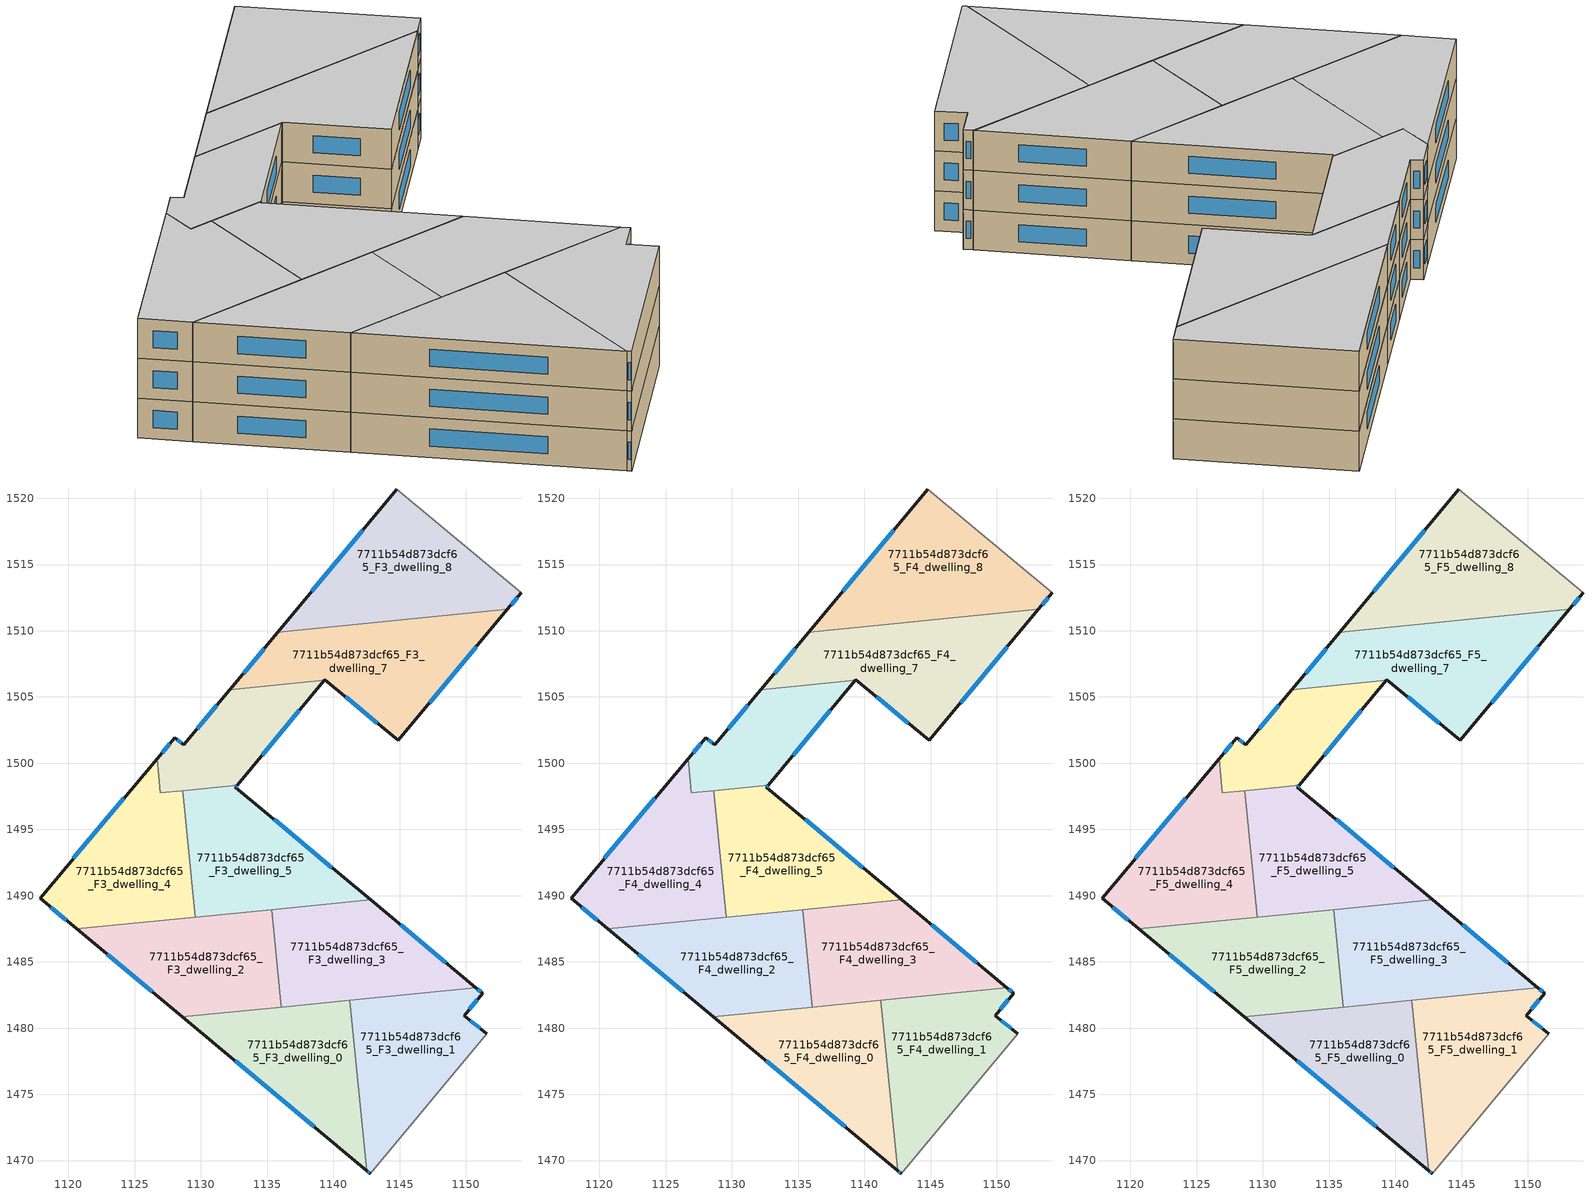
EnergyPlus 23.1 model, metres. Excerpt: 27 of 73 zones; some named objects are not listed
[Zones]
7711b54d873dcf65_F3_dwelling_0
 floor to 7711b54d873dcf65_F2_dwelling_0 (EU_floor_Construction): 1141.26,1482.11 1142.54,1469.23 1128.6,1480.85 z9
 wall outside (EU_wall_Construction): 1128.6,1480.85 1142.54,1469.23 z9:12
 wall to 7711b54d873dcf65_F3_dwelling_1 (EU_wall_Construction): 1142.54,1469.23 1141.26,1482.11 z9:12
 wall to 7711b54d873dcf65_F3_dwelling_2 (EU_wall_Construction): 1136.07,1481.59 1128.6,1480.85 z9:12
 wall to 7711b54d873dcf65_F3_dwelling_3 (EU_wall_Construction): 1141.26,1482.11 1136.07,1481.59 z9:12
 window (EU_Window_Construction): 1132.58,1477.53 1138.56,1472.55 z9.86:11.14
7711b54d873dcf65_F3_dwelling_1
 floor to 7711b54d873dcf65_F2_dwelling_1 (EU_floor_Construction): 1151.28,1482.63 1149.87,1480.95 1151.57,1479.59 1142.8,1469.02 1142.54,1469.23 1141.26,1482.11 1150.77,1483.06 z9
 wall outside (EU_wall_Construction): 1151.57,1479.59 1149.87,1480.95 1151.28,1482.63 1150.77,1483.06 / 1142.54,1469.23 1142.8,1469.02 z9:12
 wall adiabatic (EU_wall_Construction): 1142.8,1469.02 1151.57,1479.59 z9:12
 wall to 7711b54d873dcf65_F3_dwelling_3 (EU_wall_Construction): 1150.77,1483.06 1141.26,1482.11 z9:12
 window (EU_Window_Construction): 1150.27,1481.43 1150.88,1482.15 / 1151.08,1479.98 1150.35,1480.56 / 1142.61,1469.17 1142.73,1469.08 / 1151.14,1482.75 1150.92,1482.94 z9.86:11.14
7711b54d873dcf65_F3_dwelling_2
 floor to 7711b54d873dcf65_F2_dwelling_2 (EU_floor_Construction): 1135.34,1488.95 1136.07,1481.59 1128.6,1480.85 1120.64,1487.48 z9
 wall outside (EU_wall_Construction): 1120.64,1487.48 1128.6,1480.85 z9:12
 wall to 7711b54d873dcf65_F3_dwelling_3 (EU_wall_Construction): 1136.07,1481.59 1135.34,1488.95 z9:12
 wall to 7711b54d873dcf65_F3_dwelling_4 (EU_wall_Construction): 1129.59,1488.37 1120.64,1487.48 z9:12
 wall to 7711b54d873dcf65_F3_dwelling_5 (EU_wall_Construction): 1135.34,1488.95 1129.59,1488.37 z9:12
 window (EU_Window_Construction): 1122.92,1485.59 1126.33,1482.75 z9.86:11.14
7711b54d873dcf65_F3_dwelling_3
 floor to 7711b54d873dcf65_F2_dwelling_3 (EU_floor_Construction): 1150.77,1483.06 1136.07,1481.59 1135.34,1488.95 1142.81,1489.69 z9
 wall outside (EU_wall_Construction): 1150.77,1483.06 1142.81,1489.69 z9:12
 wall to 7711b54d873dcf65_F3_dwelling_5 (EU_wall_Construction): 1142.81,1489.69 1135.34,1488.95 z9:12
 window (EU_Window_Construction): 1148.5,1484.95 1145.08,1487.8 z9.86:11.14
7711b54d873dcf65_F3_dwelling_4
 floor to 7711b54d873dcf65_F2_dwelling_4 (EU_floor_Construction): 1128.64,1497.94 1129.59,1488.37 1120.64,1487.48 1117.86,1489.8 1126.7,1500.35 1126.95,1497.77 z9
 wall outside (EU_wall_Construction): 1126.7,1500.35 1117.86,1489.8 1120.64,1487.48 z9:12
 wall to 7711b54d873dcf65_F3_dwelling_6 (EU_wall_Construction): 1128.64,1497.94 1126.95,1497.77 1126.7,1500.35 z9:12
 wall to 7711b54d873dcf65_F3_dwelling_5 (EU_wall_Construction): 1129.59,1488.37 1128.64,1497.94 z9:12
 window (EU_Window_Construction): 1118.65,1489.14 1119.85,1488.15 / 1124.17,1497.34 1120.38,1492.82 z9.86:11.14
7711b54d873dcf65_F3_dwelling_5
 floor to 7711b54d873dcf65_F2_dwelling_5 (EU_floor_Construction): 1142.81,1489.69 1129.59,1488.37 1128.64,1497.94 1132.75,1498.35 1132.61,1498.19 z9
 wall outside (EU_wall_Construction): 1142.81,1489.69 1132.61,1498.19 1132.75,1498.35 z9:12
 wall to 7711b54d873dcf65_F3_dwelling_6 (EU_wall_Construction): 1132.75,1498.35 1128.64,1497.94 z9:12
 window (EU_Window_Construction): 1139.9,1492.12 1135.53,1495.76 / 1132.65,1498.23 1132.71,1498.3 z9.86:11.14
7711b54d873dcf65_F3_dwelling_6
 floor to 7711b54d873dcf65_F2_dwelling_6 (EU_floor_Construction): 1139.33,1506.25 1132.75,1498.35 1126.95,1497.78 1126.7,1500.35 1128.02,1501.93 1128.73,1501.4 1132.18,1505.54 z9
 wall outside (EU_wall_Construction): 1132.18,1505.54 1128.73,1501.4 1128.02,1501.93 1126.7,1500.35 / 1132.75,1498.35 1139.33,1506.25 z9:12
 wall to 7711b54d873dcf65_F3_dwelling_7 (EU_wall_Construction): 1139.33,1506.25 1132.18,1505.54 z9:12
 window (EU_Window_Construction): 1127.64,1501.48 1127.07,1500.8 / 1128.52,1501.55 1128.22,1501.78 / 1131.2,1504.36 1129.72,1502.58 / 1134.63,1500.61 1137.45,1504 z9.86:11.14
7711b54d873dcf65_F3_dwelling_7
 floor to 7711b54d873dcf65_F2_dwelling_7 (EU_floor_Construction): 1153.15,1511.63 1144.92,1501.72 1139.37,1506.31 1139.33,1506.25 1132.18,1505.54 1135.82,1509.9 z9
 wall outside (EU_wall_Construction): 1139.33,1506.25 1139.37,1506.31 1144.92,1501.72 1153.15,1511.63 / 1135.82,1509.9 1132.18,1505.54 z9:12
 wall to 7711b54d873dcf65_F3_dwelling_8 (EU_wall_Construction): 1153.15,1511.63 1135.82,1509.9 z9:12
 window (EU_Window_Construction): 1147.27,1504.55 1150.8,1508.8 / 1140.96,1505 1143.34,1503.03 / 1134.78,1508.65 1133.22,1506.79 z9.86:11.14
7711b54d873dcf65_F3_dwelling_8
 floor to 7711b54d873dcf65_F2_dwelling_8 (EU_floor_Construction): 1154.17,1512.86 1153.15,1511.63 1135.82,1509.9 1144.8,1520.67 z9
 wall outside (EU_wall_Construction): 1153.15,1511.63 1154.17,1512.86 / 1144.8,1520.67 1135.82,1509.9 z9:12
 wall adiabatic (EU_wall_Construction): 1154.17,1512.86 1144.8,1520.67 z9:12
 window (EU_Window_Construction): 1153.44,1511.98 1153.88,1512.51 / 1142.23,1517.59 1138.38,1512.98 z9.86:11.14
7711b54d873dcf65_F4_dwelling_0
 floor to 7711b54d873dcf65_F3_dwelling_0 (EU_floor_Construction): 1141.26,1482.11 1142.54,1469.23 1128.6,1480.85 z12
 wall outside (EU_wall_Construction): 1128.6,1480.85 1142.54,1469.23 z12:15
 wall to 7711b54d873dcf65_F4_dwelling_1 (EU_wall_Construction): 1142.54,1469.23 1141.26,1482.11 z12:15
 wall to 7711b54d873dcf65_F4_dwelling_2 (EU_wall_Construction): 1136.07,1481.59 1128.6,1480.85 z12:15
 wall to 7711b54d873dcf65_F4_dwelling_3 (EU_wall_Construction): 1141.26,1482.11 1136.07,1481.59 z12:15
 window (EU_Window_Construction): 1132.58,1477.53 1138.56,1472.55 z12.86:14.14
7711b54d873dcf65_F4_dwelling_1
 floor to 7711b54d873dcf65_F3_dwelling_1 (EU_floor_Construction): 1151.28,1482.63 1149.87,1480.95 1151.57,1479.59 1142.8,1469.02 1142.54,1469.23 1141.26,1482.11 1150.77,1483.06 z12
 wall outside (EU_wall_Construction): 1151.57,1479.59 1149.87,1480.95 1151.28,1482.63 1150.77,1483.06 / 1142.54,1469.23 1142.8,1469.02 z12:15
 wall adiabatic (EU_wall_Construction): 1142.8,1469.02 1151.57,1479.59 z12:15
 wall to 7711b54d873dcf65_F4_dwelling_3 (EU_wall_Construction): 1150.77,1483.06 1141.26,1482.11 z12:15
 window (EU_Window_Construction): 1150.27,1481.43 1150.88,1482.15 / 1151.08,1479.98 1150.35,1480.56 / 1142.61,1469.17 1142.73,1469.08 / 1151.14,1482.75 1150.92,1482.94 z12.86:14.14
7711b54d873dcf65_F4_dwelling_2
 floor to 7711b54d873dcf65_F3_dwelling_2 (EU_floor_Construction): 1135.34,1488.95 1136.07,1481.59 1128.6,1480.85 1120.64,1487.48 z12
 wall outside (EU_wall_Construction): 1120.64,1487.48 1128.6,1480.85 z12:15
 wall to 7711b54d873dcf65_F4_dwelling_3 (EU_wall_Construction): 1136.07,1481.59 1135.34,1488.95 z12:15
 wall to 7711b54d873dcf65_F4_dwelling_4 (EU_wall_Construction): 1129.59,1488.37 1120.64,1487.48 z12:15
 wall to 7711b54d873dcf65_F4_dwelling_5 (EU_wall_Construction): 1135.34,1488.95 1129.59,1488.37 z12:15
 window (EU_Window_Construction): 1122.92,1485.59 1126.33,1482.75 z12.86:14.14
7711b54d873dcf65_F4_dwelling_3
 floor to 7711b54d873dcf65_F3_dwelling_3 (EU_floor_Construction): 1150.77,1483.06 1136.07,1481.59 1135.34,1488.95 1142.81,1489.69 z12
 wall outside (EU_wall_Construction): 1150.77,1483.06 1142.81,1489.69 z12:15
 wall to 7711b54d873dcf65_F4_dwelling_5 (EU_wall_Construction): 1142.81,1489.69 1135.34,1488.95 z12:15
 window (EU_Window_Construction): 1148.5,1484.95 1145.08,1487.8 z12.86:14.14
7711b54d873dcf65_F4_dwelling_4
 floor to 7711b54d873dcf65_F3_dwelling_4 (EU_floor_Construction): 1128.64,1497.94 1129.59,1488.37 1120.64,1487.48 1117.86,1489.8 1126.7,1500.35 1126.95,1497.77 z12
 wall outside (EU_wall_Construction): 1126.7,1500.35 1117.86,1489.8 1120.64,1487.48 z12:15
 wall to 7711b54d873dcf65_F4_dwelling_6 (EU_wall_Construction): 1128.64,1497.94 1126.95,1497.77 1126.7,1500.35 z12:15
 wall to 7711b54d873dcf65_F4_dwelling_5 (EU_wall_Construction): 1129.59,1488.37 1128.64,1497.94 z12:15
 window (EU_Window_Construction): 1118.65,1489.14 1119.85,1488.15 / 1124.17,1497.34 1120.38,1492.82 z12.86:14.14
7711b54d873dcf65_F4_dwelling_5
 floor to 7711b54d873dcf65_F3_dwelling_5 (EU_floor_Construction): 1142.81,1489.69 1129.59,1488.37 1128.64,1497.94 1132.75,1498.35 1132.61,1498.19 z12
 wall outside (EU_wall_Construction): 1142.81,1489.69 1132.61,1498.19 1132.75,1498.35 z12:15
 wall to 7711b54d873dcf65_F4_dwelling_6 (EU_wall_Construction): 1132.75,1498.35 1128.64,1497.94 z12:15
 window (EU_Window_Construction): 1139.9,1492.12 1135.53,1495.76 / 1132.65,1498.23 1132.71,1498.3 z12.86:14.14
7711b54d873dcf65_F4_dwelling_6
 floor to 7711b54d873dcf65_F3_dwelling_6 (EU_floor_Construction): 1139.33,1506.25 1132.75,1498.35 1126.95,1497.78 1126.7,1500.35 1128.02,1501.93 1128.73,1501.4 1132.18,1505.54 z12
 wall outside (EU_wall_Construction): 1132.18,1505.54 1128.73,1501.4 1128.02,1501.93 1126.7,1500.35 / 1132.75,1498.35 1139.33,1506.25 z12:15
 wall to 7711b54d873dcf65_F4_dwelling_7 (EU_wall_Construction): 1139.33,1506.25 1132.18,1505.54 z12:15
 window (EU_Window_Construction): 1127.64,1501.48 1127.07,1500.8 / 1128.52,1501.55 1128.22,1501.78 / 1131.2,1504.36 1129.72,1502.58 / 1134.63,1500.61 1137.45,1504 z12.86:14.14
7711b54d873dcf65_F4_dwelling_7
 floor to 7711b54d873dcf65_F3_dwelling_7 (EU_floor_Construction): 1153.15,1511.63 1144.92,1501.72 1139.37,1506.31 1139.33,1506.25 1132.18,1505.54 1135.82,1509.9 z12
 wall outside (EU_wall_Construction): 1139.33,1506.25 1139.37,1506.31 1144.92,1501.72 1153.15,1511.63 / 1135.82,1509.9 1132.18,1505.54 z12:15
 wall to 7711b54d873dcf65_F4_dwelling_8 (EU_wall_Construction): 1153.15,1511.63 1135.82,1509.9 z12:15
 window (EU_Window_Construction): 1147.27,1504.55 1150.8,1508.8 / 1140.96,1505 1143.34,1503.03 / 1134.78,1508.65 1133.22,1506.79 z12.86:14.14
7711b54d873dcf65_F4_dwelling_8
 floor to 7711b54d873dcf65_F3_dwelling_8 (EU_floor_Construction): 1154.17,1512.86 1153.15,1511.63 1135.82,1509.9 1144.8,1520.67 z12
 wall outside (EU_wall_Construction): 1153.15,1511.63 1154.17,1512.86 / 1144.8,1520.67 1135.82,1509.9 z12:15
 wall adiabatic (EU_wall_Construction): 1154.17,1512.86 1144.8,1520.67 z12:15
 window (EU_Window_Construction): 1153.44,1511.98 1153.88,1512.51 / 1142.23,1517.59 1138.38,1512.98 z12.86:14.14
7711b54d873dcf65_F5_dwelling_0
 floor to 7711b54d873dcf65_F4_dwelling_0 (EU_floor_Construction): 1141.26,1482.11 1142.54,1469.23 1128.6,1480.85 z15
 wall outside (EU_wall_Construction): 1128.6,1480.85 1142.54,1469.23 z15:18
 wall to 7711b54d873dcf65_F5_dwelling_1 (EU_wall_Construction): 1142.54,1469.23 1141.26,1482.11 z15:18
 wall to 7711b54d873dcf65_F5_dwelling_2 (EU_wall_Construction): 1136.07,1481.59 1128.6,1480.85 z15:18
 wall to 7711b54d873dcf65_F5_dwelling_3 (EU_wall_Construction): 1141.26,1482.11 1136.07,1481.59 z15:18
 window (EU_Window_Construction): 1132.58,1477.53 1138.56,1472.55 z15.86:17.14
 ceiling to 7711b54d873dcf65_F6_dwelling_0 (EU_floor_Construction): 1142.54,1469.23 1141.26,1482.11 1128.6,1480.85 z18
7711b54d873dcf65_F5_dwelling_1
 floor to 7711b54d873dcf65_F4_dwelling_1 (EU_floor_Construction): 1151.28,1482.63 1149.87,1480.95 1151.57,1479.59 1142.8,1469.02 1142.54,1469.23 1141.26,1482.11 1150.77,1483.06 z15
 wall outside (EU_wall_Construction): 1151.57,1479.59 1149.87,1480.95 1151.28,1482.63 1150.77,1483.06 / 1142.54,1469.23 1142.8,1469.02 z15:18
 wall adiabatic (EU_wall_Construction): 1142.8,1469.02 1151.57,1479.59 z15:18
 wall to 7711b54d873dcf65_F5_dwelling_3 (EU_wall_Construction): 1150.77,1483.06 1141.26,1482.11 z15:18
 window (EU_Window_Construction): 1150.27,1481.43 1150.88,1482.15 / 1151.08,1479.98 1150.35,1480.56 / 1142.61,1469.17 1142.73,1469.08 / 1151.14,1482.75 1150.92,1482.94 z15.86:17.14
 ceiling to 7711b54d873dcf65_F6_dwelling_1 (EU_floor_Construction): 1142.8,1469.02 1151.57,1479.59 1149.87,1480.95 1151.28,1482.63 1150.77,1483.06 1141.26,1482.11 1142.54,1469.23 z18
7711b54d873dcf65_F5_dwelling_2
 floor to 7711b54d873dcf65_F4_dwelling_2 (EU_floor_Construction): 1135.34,1488.95 1136.07,1481.59 1128.6,1480.85 1120.64,1487.48 z15
 wall outside (EU_wall_Construction): 1120.64,1487.48 1128.6,1480.85 z15:18
 wall to 7711b54d873dcf65_F5_dwelling_3 (EU_wall_Construction): 1136.07,1481.59 1135.34,1488.95 z15:18
 wall to 7711b54d873dcf65_F5_dwelling_4 (EU_wall_Construction): 1129.59,1488.37 1120.64,1487.48 z15:18
 wall to 7711b54d873dcf65_F5_dwelling_5 (EU_wall_Construction): 1135.34,1488.95 1129.59,1488.37 z15:18
 window (EU_Window_Construction): 1122.92,1485.59 1126.33,1482.75 z15.86:17.14
 ceiling to 7711b54d873dcf65_F6_dwelling_2 (EU_floor_Construction): 1136.07,1481.59 1135.34,1488.95 1120.64,1487.48 1128.6,1480.85 z18
7711b54d873dcf65_F5_dwelling_3
 floor to 7711b54d873dcf65_F4_dwelling_3 (EU_floor_Construction): 1150.77,1483.06 1136.07,1481.59 1135.34,1488.95 1142.81,1489.69 z15
 wall outside (EU_wall_Construction): 1150.77,1483.06 1142.81,1489.69 z15:18
 wall to 7711b54d873dcf65_F5_dwelling_5 (EU_wall_Construction): 1142.81,1489.69 1135.34,1488.95 z15:18
 window (EU_Window_Construction): 1148.5,1484.95 1145.08,1487.8 z15.86:17.14
 ceiling to 7711b54d873dcf65_F6_dwelling_3 (EU_floor_Construction): 1150.77,1483.06 1142.81,1489.69 1135.34,1488.95 1136.07,1481.59 z18
7711b54d873dcf65_F5_dwelling_4
 floor to 7711b54d873dcf65_F4_dwelling_4 (EU_floor_Construction): 1128.64,1497.94 1129.59,1488.37 1120.64,1487.48 1117.86,1489.8 1126.7,1500.35 1126.95,1497.77 z15
 wall outside (EU_wall_Construction): 1126.7,1500.35 1117.86,1489.8 1120.64,1487.48 z15:18
 wall to 7711b54d873dcf65_F5_dwelling_6 (EU_wall_Construction): 1128.64,1497.94 1126.95,1497.77 1126.7,1500.35 z15:18
 wall to 7711b54d873dcf65_F5_dwelling_5 (EU_wall_Construction): 1129.59,1488.37 1128.64,1497.94 z15:18
 window (EU_Window_Construction): 1118.65,1489.14 1119.85,1488.15 / 1124.17,1497.34 1120.38,1492.82 z15.86:17.14
 ceiling to 7711b54d873dcf65_F6_dwelling_4 (EU_floor_Construction): 1129.59,1488.37 1128.64,1497.94 1126.95,1497.77 1126.7,1500.35 1117.86,1489.8 1120.64,1487.48 z18
7711b54d873dcf65_F5_dwelling_5
 floor to 7711b54d873dcf65_F4_dwelling_5 (EU_floor_Construction): 1142.81,1489.69 1129.59,1488.37 1128.64,1497.94 1132.75,1498.35 1132.61,1498.19 z15
 wall outside (EU_wall_Construction): 1142.81,1489.69 1132.61,1498.19 1132.75,1498.35 z15:18
 wall to 7711b54d873dcf65_F5_dwelling_6 (EU_wall_Construction): 1132.75,1498.35 1128.64,1497.94 z15:18
 window (EU_Window_Construction): 1139.9,1492.12 1135.53,1495.76 / 1132.65,1498.23 1132.71,1498.3 z15.86:17.14
 ceiling to 7711b54d873dcf65_F6_dwelling_5 (EU_floor_Construction): 1142.81,1489.69 1132.61,1498.19 1132.75,1498.35 1128.64,1497.94 1129.59,1488.37 z18
7711b54d873dcf65_F5_dwelling_6
 floor to 7711b54d873dcf65_F4_dwelling_6 (EU_floor_Construction): 1139.33,1506.25 1132.75,1498.35 1126.95,1497.78 1126.7,1500.35 1128.02,1501.93 1128.73,1501.4 1132.18,1505.54 z15
 wall outside (EU_wall_Construction): 1132.18,1505.54 1128.73,1501.4 1128.02,1501.93 1126.7,1500.35 / 1132.75,1498.35 1139.33,1506.25 z15:18
 wall to 7711b54d873dcf65_F5_dwelling_7 (EU_wall_Construction): 1139.33,1506.25 1132.18,1505.54 z15:18
 window (EU_Window_Construction): 1127.64,1501.48 1127.07,1500.8 / 1128.52,1501.55 1128.22,1501.78 / 1131.2,1504.36 1129.72,1502.58 / 1134.63,1500.61 1137.45,1504 z15.86:17.14
 ceiling to 7711b54d873dcf65_F6_dwelling_6 (EU_floor_Construction): 1132.75,1498.35 1139.33,1506.25 1132.18,1505.54 1128.73,1501.4 1128.02,1501.93 1126.7,1500.35 1126.95,1497.78 z18
7711b54d873dcf65_F5_dwelling_7
 floor to 7711b54d873dcf65_F4_dwelling_7 (EU_floor_Construction): 1153.15,1511.63 1144.92,1501.72 1139.37,1506.31 1139.33,1506.25 1132.18,1505.54 1135.82,1509.9 z15
 wall outside (EU_wall_Construction): 1139.33,1506.25 1139.37,1506.31 1144.92,1501.72 1153.15,1511.63 / 1135.82,1509.9 1132.18,1505.54 z15:18
 wall to 7711b54d873dcf65_F5_dwelling_8 (EU_wall_Construction): 1153.15,1511.63 1135.82,1509.9 z15:18
 window (EU_Window_Construction): 1147.27,1504.55 1150.8,1508.8 / 1140.96,1505 1143.34,1503.03 / 1134.78,1508.65 1133.22,1506.79 z15.86:17.14
 ceiling to 7711b54d873dcf65_F6_dwelling_7 (EU_floor_Construction): 1144.92,1501.72 1153.15,1511.63 1135.82,1509.9 1132.18,1505.54 1139.33,1506.25 1139.37,1506.31 z18
7711b54d873dcf65_F5_dwelling_8
 floor to 7711b54d873dcf65_F4_dwelling_8 (EU_floor_Construction): 1154.17,1512.86 1153.15,1511.63 1135.82,1509.9 1144.8,1520.67 z15
 wall outside (EU_wall_Construction): 1153.15,1511.63 1154.17,1512.86 / 1144.8,1520.67 1135.82,1509.9 z15:18
 wall adiabatic (EU_wall_Construction): 1154.17,1512.86 1144.8,1520.67 z15:18
 window (EU_Window_Construction): 1153.44,1511.98 1153.88,1512.51 / 1142.23,1517.59 1138.38,1512.98 z15.86:17.14
 ceiling to 7711b54d873dcf65_F6_dwelling_8 (EU_floor_Construction): 1153.15,1511.63 1154.17,1512.86 1144.8,1520.67 1135.82,1509.9 z18
[Building]
EU S2 Campaign: North Axis=0; Terrain=City; Solar Distribution=FullExterior
[Site:Location]
Helsinki-Vantaa.AP: Latitude=60.317; Longitude=24.963; Time Zone=2; Elevation=54.6
[SizingPeriod:WeatherFileDays]
AnnualSizingPeriod: Begin Month=1; Begin Day of Month=1; End Month=12; End Day of Month=31; Day of Week for Start Day=Monday; Use Weather File Daylight Saving Period=No; Use Weather File Rain and Snow Indicators=No
[MATERIAL]
EU_InternalMass_Material: Roughness=MediumRough; Thickness=0.1; Conductivity=1; Density=1800; Specific Heat=900; Thermal Absorptance=0.9; Solar Absorptance=0.7; Visible Absorptance=0.7
[MATERIAL:NOMASS] Roughness=MediumRough; Thermal Absorptance=0.9; Solar Absorptance=0.7; Visible Absorptance=0.7
Name | Thermal Resistance
EU_wall_NoMass | 1.10183
EU_floor_NoMass | 1.70606
[WINDOWMATERIAL:SIMPLEGLAZINGSYSTEM]
EU_Window_SimpleGlazing: UFactor=3.11035; Solar Heat Gain Coefficient=0.8; Visible Transmittance=0.8
[CONSTRUCTION]
EU_wall_Construction: EU_wall_NoMass
EU_floor_Construction: EU_floor_NoMass
EU_Window_Construction: EU_Window_SimpleGlazing
EU_InternalMass_Construction: EU_InternalMass_Material
[ZONE] Type=1; Multiplier=1; Ceiling Height=autocalculate; Floor Area=autocalculate; Part of Total Floor Area=Yes
Name | Volume
7711b54d873dcf65_F3_dwelling_0; 7711b54d873dcf65_F4_dwelling_0; 7711b54d873dcf65_F5_dwelling_0 | 246.922
7711b54d873dcf65_F3_dwelling_1; 7711b54d873dcf65_F4_dwelling_1; 7711b54d873dcf65_F5_dwelling_1 | 246.879
7711b54d873dcf65_F3_dwelling_2; 7711b54d873dcf65_F4_dwelling_2; 7711b54d873dcf65_F5_dwelling_2 | 246.913
7711b54d873dcf65_F3_dwelling_3; 7711b54d873dcf65_F4_dwelling_3; 7711b54d873dcf65_F5_dwelling_3 | 246.929
7711b54d873dcf65_F3_dwelling_4; 7711b54d873dcf65_F4_dwelling_4; 7711b54d873dcf65_F5_dwelling_4 | 257.205
7711b54d873dcf65_F3_dwelling_5; 7711b54d873dcf65_F4_dwelling_5; 7711b54d873dcf65_F5_dwelling_5 | 246.917
7711b54d873dcf65_F3_dwelling_6; 7711b54d873dcf65_F4_dwelling_6; 7711b54d873dcf65_F5_dwelling_6 | 159.483
7711b54d873dcf65_F3_dwelling_7; 7711b54d873dcf65_F4_dwelling_7; 7711b54d873dcf65_F5_dwelling_7 | 284.807
7711b54d873dcf65_F3_dwelling_8; 7711b54d873dcf65_F4_dwelling_8; 7711b54d873dcf65_F5_dwelling_8 | 286.074
[INTERNALMASS] Construction=EU_InternalMass_Construction
Name | Zone or ZoneList | Surface Area
7711b54d873dcf65_F3_dwelling_0_EU_InternalMass | 7711b54d873dcf65_F3_dwelling_0 | 82.3094
7711b54d873dcf65_F3_dwelling_1_EU_InternalMass | 7711b54d873dcf65_F3_dwelling_1 | 82.2929
7711b54d873dcf65_F3_dwelling_2_EU_InternalMass | 7711b54d873dcf65_F3_dwelling_2 | 82.3063
7711b54d873dcf65_F3_dwelling_3_EU_InternalMass | 7711b54d873dcf65_F3_dwelling_3 | 82.3098
7711b54d873dcf65_F3_dwelling_4_EU_InternalMass | 7711b54d873dcf65_F3_dwelling_4 | 85.7327
7711b54d873dcf65_F3_dwelling_5_EU_InternalMass | 7711b54d873dcf65_F3_dwelling_5 | 82.3047
7711b54d873dcf65_F3_dwelling_6_EU_InternalMass | 7711b54d873dcf65_F3_dwelling_6 | 53.175
7711b54d873dcf65_F3_dwelling_7_EU_InternalMass | 7711b54d873dcf65_F3_dwelling_7 | 94.9338
7711b54d873dcf65_F3_dwelling_8_EU_InternalMass | 7711b54d873dcf65_F3_dwelling_8 | 95.3627
7711b54d873dcf65_F4_dwelling_0_EU_InternalMass | 7711b54d873dcf65_F4_dwelling_0 | 82.3094
7711b54d873dcf65_F4_dwelling_1_EU_InternalMass | 7711b54d873dcf65_F4_dwelling_1 | 82.2929
7711b54d873dcf65_F4_dwelling_2_EU_InternalMass | 7711b54d873dcf65_F4_dwelling_2 | 82.3063
7711b54d873dcf65_F4_dwelling_3_EU_InternalMass | 7711b54d873dcf65_F4_dwelling_3 | 82.3098
7711b54d873dcf65_F4_dwelling_4_EU_InternalMass | 7711b54d873dcf65_F4_dwelling_4 | 85.7327
7711b54d873dcf65_F4_dwelling_5_EU_InternalMass | 7711b54d873dcf65_F4_dwelling_5 | 82.3047
7711b54d873dcf65_F4_dwelling_6_EU_InternalMass | 7711b54d873dcf65_F4_dwelling_6 | 53.175
7711b54d873dcf65_F4_dwelling_7_EU_InternalMass | 7711b54d873dcf65_F4_dwelling_7 | 94.9338
7711b54d873dcf65_F4_dwelling_8_EU_InternalMass | 7711b54d873dcf65_F4_dwelling_8 | 95.3627
7711b54d873dcf65_F5_dwelling_0_EU_InternalMass | 7711b54d873dcf65_F5_dwelling_0 | 82.3094
7711b54d873dcf65_F5_dwelling_1_EU_InternalMass | 7711b54d873dcf65_F5_dwelling_1 | 82.2929
7711b54d873dcf65_F5_dwelling_2_EU_InternalMass | 7711b54d873dcf65_F5_dwelling_2 | 82.3063
7711b54d873dcf65_F5_dwelling_3_EU_InternalMass | 7711b54d873dcf65_F5_dwelling_3 | 82.3098
7711b54d873dcf65_F5_dwelling_4_EU_InternalMass | 7711b54d873dcf65_F5_dwelling_4 | 85.7327
7711b54d873dcf65_F5_dwelling_5_EU_InternalMass | 7711b54d873dcf65_F5_dwelling_5 | 82.3047
7711b54d873dcf65_F5_dwelling_6_EU_InternalMass | 7711b54d873dcf65_F5_dwelling_6 | 53.175
7711b54d873dcf65_F5_dwelling_7_EU_InternalMass | 7711b54d873dcf65_F5_dwelling_7 | 94.9338
7711b54d873dcf65_F5_dwelling_8_EU_InternalMass | 7711b54d873dcf65_F5_dwelling_8 | 95.3627
[OTHEREQUIPMENT] Fuel Type=Electricity; Design Level Calculation Method=Watts/Area; Power per Zone Floor Area=1; Fraction Latent=0; Fraction Radiant=0; Fraction Lost=0; Carbon Dioxide Generation Rate=0; EndUse Subcategory=EU_Step8_InternalGains
Name | Zone or ZoneList or Space or SpaceList | Schedule
EU_Step8_InternalGain_7711b54d873dcf65_F3_dwelling_0_f000 | 7711b54d873dcf65_F3_dwelling_0 | EU_Step8_GainSchedule_7711b54d873dcf65_F3_dwelling_0_f000
EU_Step8_InternalGain_7711b54d873dcf65_F3_dwelling_1_f000 | 7711b54d873dcf65_F3_dwelling_1 | EU_Step8_GainSchedule_7711b54d873dcf65_F3_dwelling_1_f000
EU_Step8_InternalGain_7711b54d873dcf65_F3_dwelling_2_f000 | 7711b54d873dcf65_F3_dwelling_2 | EU_Step8_GainSchedule_7711b54d873dcf65_F3_dwelling_2_f000
EU_Step8_InternalGain_7711b54d873dcf65_F3_dwelling_3_f000 | 7711b54d873dcf65_F3_dwelling_3 | EU_Step8_GainSchedule_7711b54d873dcf65_F3_dwelling_3_f000
EU_Step8_InternalGain_7711b54d873dcf65_F3_dwelling_4_f000 | 7711b54d873dcf65_F3_dwelling_4 | EU_Step8_GainSchedule_7711b54d873dcf65_F3_dwelling_4_f000
EU_Step8_InternalGain_7711b54d873dcf65_F3_dwelling_5_f000 | 7711b54d873dcf65_F3_dwelling_5 | EU_Step8_GainSchedule_7711b54d873dcf65_F3_dwelling_5_f000
EU_Step8_InternalGain_7711b54d873dcf65_F3_dwelling_6_f000 | 7711b54d873dcf65_F3_dwelling_6 | EU_Step8_GainSchedule_7711b54d873dcf65_F3_dwelling_6_f000
EU_Step8_InternalGain_7711b54d873dcf65_F3_dwelling_7_f000 | 7711b54d873dcf65_F3_dwelling_7 | EU_Step8_GainSchedule_7711b54d873dcf65_F3_dwelling_7_f000
EU_Step8_InternalGain_7711b54d873dcf65_F3_dwelling_8_f000 | 7711b54d873dcf65_F3_dwelling_8 | EU_Step8_GainSchedule_7711b54d873dcf65_F3_dwelling_8_f000
EU_Step8_InternalGain_7711b54d873dcf65_F4_dwelling_0_f000 | 7711b54d873dcf65_F4_dwelling_0 | EU_Step8_GainSchedule_7711b54d873dcf65_F4_dwelling_0_f000
EU_Step8_InternalGain_7711b54d873dcf65_F4_dwelling_1_f000 | 7711b54d873dcf65_F4_dwelling_1 | EU_Step8_GainSchedule_7711b54d873dcf65_F4_dwelling_1_f000
EU_Step8_InternalGain_7711b54d873dcf65_F4_dwelling_2_f000 | 7711b54d873dcf65_F4_dwelling_2 | EU_Step8_GainSchedule_7711b54d873dcf65_F4_dwelling_2_f000
EU_Step8_InternalGain_7711b54d873dcf65_F4_dwelling_3_f000 | 7711b54d873dcf65_F4_dwelling_3 | EU_Step8_GainSchedule_7711b54d873dcf65_F4_dwelling_3_f000
EU_Step8_InternalGain_7711b54d873dcf65_F4_dwelling_4_f000 | 7711b54d873dcf65_F4_dwelling_4 | EU_Step8_GainSchedule_7711b54d873dcf65_F4_dwelling_4_f000
EU_Step8_InternalGain_7711b54d873dcf65_F4_dwelling_5_f000 | 7711b54d873dcf65_F4_dwelling_5 | EU_Step8_GainSchedule_7711b54d873dcf65_F4_dwelling_5_f000
EU_Step8_InternalGain_7711b54d873dcf65_F4_dwelling_6_f000 | 7711b54d873dcf65_F4_dwelling_6 | EU_Step8_GainSchedule_7711b54d873dcf65_F4_dwelling_6_f000
EU_Step8_InternalGain_7711b54d873dcf65_F4_dwelling_7_f000 | 7711b54d873dcf65_F4_dwelling_7 | EU_Step8_GainSchedule_7711b54d873dcf65_F4_dwelling_7_f000
EU_Step8_InternalGain_7711b54d873dcf65_F4_dwelling_8_f000 | 7711b54d873dcf65_F4_dwelling_8 | EU_Step8_GainSchedule_7711b54d873dcf65_F4_dwelling_8_f000
EU_Step8_InternalGain_7711b54d873dcf65_F5_dwelling_0_f000 | 7711b54d873dcf65_F5_dwelling_0 | EU_Step8_GainSchedule_7711b54d873dcf65_F5_dwelling_0_f000
EU_Step8_InternalGain_7711b54d873dcf65_F5_dwelling_1_f000 | 7711b54d873dcf65_F5_dwelling_1 | EU_Step8_GainSchedule_7711b54d873dcf65_F5_dwelling_1_f000
EU_Step8_InternalGain_7711b54d873dcf65_F5_dwelling_2_f000 | 7711b54d873dcf65_F5_dwelling_2 | EU_Step8_GainSchedule_7711b54d873dcf65_F5_dwelling_2_f000
EU_Step8_InternalGain_7711b54d873dcf65_F5_dwelling_3_f000 | 7711b54d873dcf65_F5_dwelling_3 | EU_Step8_GainSchedule_7711b54d873dcf65_F5_dwelling_3_f000
EU_Step8_InternalGain_7711b54d873dcf65_F5_dwelling_4_f000 | 7711b54d873dcf65_F5_dwelling_4 | EU_Step8_GainSchedule_7711b54d873dcf65_F5_dwelling_4_f000
EU_Step8_InternalGain_7711b54d873dcf65_F5_dwelling_5_f000 | 7711b54d873dcf65_F5_dwelling_5 | EU_Step8_GainSchedule_7711b54d873dcf65_F5_dwelling_5_f000
EU_Step8_InternalGain_7711b54d873dcf65_F5_dwelling_6_f000 | 7711b54d873dcf65_F5_dwelling_6 | EU_Step8_GainSchedule_7711b54d873dcf65_F5_dwelling_6_f000
EU_Step8_InternalGain_7711b54d873dcf65_F5_dwelling_7_f000 | 7711b54d873dcf65_F5_dwelling_7 | EU_Step8_GainSchedule_7711b54d873dcf65_F5_dwelling_7_f000
EU_Step8_InternalGain_7711b54d873dcf65_F5_dwelling_8_f000 | 7711b54d873dcf65_F5_dwelling_8 | EU_Step8_GainSchedule_7711b54d873dcf65_F5_dwelling_8_f000
[ZONEVENTILATION:DESIGNFLOWRATE] Schedule=EU_AlwaysOn; Design Flow Rate Calculation Method=AirChanges/Hour; Air Changes per Hour=0.756316; Ventilation Type=Natural; Fan Pressure Rise=0; Fan Total Efficiency=1; Constant Term Coefficient=1; Temperature Term Coefficient=0; Velocity Term Coefficient=0; Velocity Squared Term Coefficient=0; Minimum Indoor Temperature=-100; Maximum Indoor Temperature=100; Delta Temperature=-100; Minimum Outdoor Temperature=-100; Maximum Outdoor Temperature=100; Maximum Wind Speed=40
Name | Zone or ZoneList or Space or SpaceList
EU_ConstantAir_7711b54d873dcf65_F3_dwelling_0 | 7711b54d873dcf65_F3_dwelling_0
EU_ConstantAir_7711b54d873dcf65_F3_dwelling_1 | 7711b54d873dcf65_F3_dwelling_1
EU_ConstantAir_7711b54d873dcf65_F3_dwelling_2 | 7711b54d873dcf65_F3_dwelling_2
EU_ConstantAir_7711b54d873dcf65_F3_dwelling_3 | 7711b54d873dcf65_F3_dwelling_3
EU_ConstantAir_7711b54d873dcf65_F3_dwelling_4 | 7711b54d873dcf65_F3_dwelling_4
EU_ConstantAir_7711b54d873dcf65_F3_dwelling_5 | 7711b54d873dcf65_F3_dwelling_5
EU_ConstantAir_7711b54d873dcf65_F3_dwelling_6 | 7711b54d873dcf65_F3_dwelling_6
EU_ConstantAir_7711b54d873dcf65_F3_dwelling_7 | 7711b54d873dcf65_F3_dwelling_7
EU_ConstantAir_7711b54d873dcf65_F3_dwelling_8 | 7711b54d873dcf65_F3_dwelling_8
EU_ConstantAir_7711b54d873dcf65_F4_dwelling_0 | 7711b54d873dcf65_F4_dwelling_0
EU_ConstantAir_7711b54d873dcf65_F4_dwelling_1 | 7711b54d873dcf65_F4_dwelling_1
EU_ConstantAir_7711b54d873dcf65_F4_dwelling_2 | 7711b54d873dcf65_F4_dwelling_2
EU_ConstantAir_7711b54d873dcf65_F4_dwelling_3 | 7711b54d873dcf65_F4_dwelling_3
EU_ConstantAir_7711b54d873dcf65_F4_dwelling_4 | 7711b54d873dcf65_F4_dwelling_4
EU_ConstantAir_7711b54d873dcf65_F4_dwelling_5 | 7711b54d873dcf65_F4_dwelling_5
EU_ConstantAir_7711b54d873dcf65_F4_dwelling_6 | 7711b54d873dcf65_F4_dwelling_6
EU_ConstantAir_7711b54d873dcf65_F4_dwelling_7 | 7711b54d873dcf65_F4_dwelling_7
EU_ConstantAir_7711b54d873dcf65_F4_dwelling_8 | 7711b54d873dcf65_F4_dwelling_8
EU_ConstantAir_7711b54d873dcf65_F5_dwelling_0 | 7711b54d873dcf65_F5_dwelling_0
EU_ConstantAir_7711b54d873dcf65_F5_dwelling_1 | 7711b54d873dcf65_F5_dwelling_1
EU_ConstantAir_7711b54d873dcf65_F5_dwelling_2 | 7711b54d873dcf65_F5_dwelling_2
EU_ConstantAir_7711b54d873dcf65_F5_dwelling_3 | 7711b54d873dcf65_F5_dwelling_3
EU_ConstantAir_7711b54d873dcf65_F5_dwelling_4 | 7711b54d873dcf65_F5_dwelling_4
EU_ConstantAir_7711b54d873dcf65_F5_dwelling_5 | 7711b54d873dcf65_F5_dwelling_5
EU_ConstantAir_7711b54d873dcf65_F5_dwelling_6 | 7711b54d873dcf65_F5_dwelling_6
EU_ConstantAir_7711b54d873dcf65_F5_dwelling_7 | 7711b54d873dcf65_F5_dwelling_7
EU_ConstantAir_7711b54d873dcf65_F5_dwelling_8 | 7711b54d873dcf65_F5_dwelling_8
[HVACTEMPLATE:THERMOSTAT] Constant Heating Setpoint=20; Constant Cooling Setpoint=50
EU_HeatOnly_7711b54d873dcf65_F6_dwelling_4; EU_HeatOnly_7711b54d873dcf65_F6_dwelling_5; EU_HeatOnly_7711b54d873dcf65_F6_dwelling_6; EU_HeatOnly_7711b54d873dcf65_F6_dwelling_7; EU_HeatOnly_7711b54d873dcf65_F6_dwelling_8; EU_HeatOnly_7711b54d873dcf65_F7_dwelling_0; EU_HeatOnly_7711b54d873dcf65_F7_dwelling_1; EU_HeatOnly_7711b54d873dcf65_F7_dwelling_2; EU_HeatOnly_7711b54d873dcf65_F7_dwelling_3; EU_HeatOnly_7711b54d873dcf65_F7_dwelling_4; EU_HeatOnly_7711b54d873dcf65_F7_dwelling_5; EU_HeatOnly_7711b54d873dcf65_F7_dwelling_6; EU_HeatOnly_7711b54d873dcf65_F7_dwelling_7; EU_HeatOnly_7711b54d873dcf65_F7_dwelling_8
[HVACTEMPLATE:ZONE:IDEALLOADSAIRSYSTEM] System Availability Schedule=EU_AlwaysOn; Maximum Heating Supply Air Temperature=50; Minimum Cooling Supply Air Temperature=13; Maximum Heating Supply Air Humidity Ratio=0.0156; Minimum Cooling Supply Air Humidity Ratio=0.0077; Heating Limit=NoLimit; Cooling Limit=NoLimit; Heating Availability Schedule=EU_AlwaysOn; Cooling Availability Schedule=EU_CoolingOff; Dehumidification Control Type=ConstantSensibleHeatRatio; Cooling Sensible Heat Ratio=0.7; Dehumidification Setpoint=60; Humidification Control Type=None; Humidification Setpoint=30; Outdoor Air Method=None; Outdoor Air Flow Rate per Person=0.00944; Outdoor Air Flow Rate per Zone Floor Area=0; Outdoor Air Flow Rate per Zone=0; Demand Controlled Ventilation Type=None; Outdoor Air Economizer Type=NoEconomizer; Heat Recovery Type=None; Sensible Heat Recovery Effectiveness=0.7; Latent Heat Recovery Effectiveness=0.65
Name | Template Thermostat
7711b54d873dcf65_F3_dwelling_0 | EU_HeatOnly_7711b54d873dcf65_F3_dwelling_0
7711b54d873dcf65_F3_dwelling_1 | EU_HeatOnly_7711b54d873dcf65_F3_dwelling_1
7711b54d873dcf65_F3_dwelling_2 | EU_HeatOnly_7711b54d873dcf65_F3_dwelling_2
7711b54d873dcf65_F3_dwelling_3 | EU_HeatOnly_7711b54d873dcf65_F3_dwelling_3
7711b54d873dcf65_F3_dwelling_4 | EU_HeatOnly_7711b54d873dcf65_F3_dwelling_4
7711b54d873dcf65_F3_dwelling_5 | EU_HeatOnly_7711b54d873dcf65_F3_dwelling_5
7711b54d873dcf65_F3_dwelling_6 | EU_HeatOnly_7711b54d873dcf65_F3_dwelling_6
7711b54d873dcf65_F3_dwelling_7 | EU_HeatOnly_7711b54d873dcf65_F3_dwelling_7
7711b54d873dcf65_F3_dwelling_8 | EU_HeatOnly_7711b54d873dcf65_F3_dwelling_8
7711b54d873dcf65_F4_dwelling_0 | EU_HeatOnly_7711b54d873dcf65_F4_dwelling_0
7711b54d873dcf65_F4_dwelling_1 | EU_HeatOnly_7711b54d873dcf65_F4_dwelling_1
7711b54d873dcf65_F4_dwelling_2 | EU_HeatOnly_7711b54d873dcf65_F4_dwelling_2
7711b54d873dcf65_F4_dwelling_3 | EU_HeatOnly_7711b54d873dcf65_F4_dwelling_3
7711b54d873dcf65_F4_dwelling_4 | EU_HeatOnly_7711b54d873dcf65_F4_dwelling_4
7711b54d873dcf65_F4_dwelling_5 | EU_HeatOnly_7711b54d873dcf65_F4_dwelling_5
7711b54d873dcf65_F4_dwelling_6 | EU_HeatOnly_7711b54d873dcf65_F4_dwelling_6
7711b54d873dcf65_F4_dwelling_7 | EU_HeatOnly_7711b54d873dcf65_F4_dwelling_7
7711b54d873dcf65_F4_dwelling_8 | EU_HeatOnly_7711b54d873dcf65_F4_dwelling_8
7711b54d873dcf65_F5_dwelling_0 | EU_HeatOnly_7711b54d873dcf65_F5_dwelling_0
7711b54d873dcf65_F5_dwelling_1 | EU_HeatOnly_7711b54d873dcf65_F5_dwelling_1
7711b54d873dcf65_F5_dwelling_2 | EU_HeatOnly_7711b54d873dcf65_F5_dwelling_2
7711b54d873dcf65_F5_dwelling_3 | EU_HeatOnly_7711b54d873dcf65_F5_dwelling_3
7711b54d873dcf65_F5_dwelling_4 | EU_HeatOnly_7711b54d873dcf65_F5_dwelling_4
7711b54d873dcf65_F5_dwelling_5 | EU_HeatOnly_7711b54d873dcf65_F5_dwelling_5
7711b54d873dcf65_F5_dwelling_6 | EU_HeatOnly_7711b54d873dcf65_F5_dwelling_6
7711b54d873dcf65_F5_dwelling_7 | EU_HeatOnly_7711b54d873dcf65_F5_dwelling_7
7711b54d873dcf65_F5_dwelling_8 | EU_HeatOnly_7711b54d873dcf65_F5_dwelling_8
[SIZING:ZONE] Zone Cooling Design Supply Air Temperature Input Method=SupplyAirTemperature; Zone Cooling Design Supply Air Temperature=13; Zone Heating Design Supply Air Temperature Input Method=SupplyAirTemperature; Zone Heating Design Supply Air Temperature=50; Zone Cooling Design Supply Air Humidity Ratio=0.008; Zone Heating Design Supply Air Humidity Ratio=0.008; Cooling Design Air Flow Method=DesignDay; Cooling Design Air Flow Rate=0; Cooling Minimum Air Flow per Zone Floor Area=0.000762; Cooling Minimum Air Flow=0; Cooling Minimum Air Flow Fraction=0.2; Heating Design Air Flow Method=DesignDay; Heating Design Air Flow Rate=0; Heating Maximum Air Flow per Zone Floor Area=0.002032; Heating Maximum Air Flow=0.141576; Heating Maximum Air Flow Fraction=0.3; Account for Dedicated Outdoor Air System=No; Dedicated Outdoor Air System Control Strategy=NeutralSupplyAir; Dedicated Outdoor Air Low Setpoint Temperature for Design=autosize; Dedicated Outdoor Air High Setpoint Temperature for Design=autosize; Zone Load Sizing Method=Sensible Load Only No Latent Load; Zone Latent Cooling Design Supply Air Humidity Ratio Input Method=HumidityRatioDifference; Zone Cooling Design Supply Air Humidity Ratio Difference=0.005; Zone Latent Heating Design Supply Air Humidity Ratio Input Method=HumidityRatioDifference; Zone Humidification Design Supply Air Humidity Ratio Difference=0.005
7711b54d873dcf65_F3_dwelling_0; 7711b54d873dcf65_F3_dwelling_1; 7711b54d873dcf65_F3_dwelling_2; 7711b54d873dcf65_F3_dwelling_3; 7711b54d873dcf65_F3_dwelling_4; 7711b54d873dcf65_F3_dwelling_5; 7711b54d873dcf65_F3_dwelling_6; 7711b54d873dcf65_F3_dwelling_7; 7711b54d873dcf65_F3_dwelling_8; 7711b54d873dcf65_F4_dwelling_0; 7711b54d873dcf65_F4_dwelling_1; 7711b54d873dcf65_F4_dwelling_2; 7711b54d873dcf65_F4_dwelling_3; 7711b54d873dcf65_F4_dwelling_4; 7711b54d873dcf65_F4_dwelling_5; 7711b54d873dcf65_F4_dwelling_6; 7711b54d873dcf65_F4_dwelling_7; 7711b54d873dcf65_F4_dwelling_8; 7711b54d873dcf65_F5_dwelling_0; 7711b54d873dcf65_F5_dwelling_1; 7711b54d873dcf65_F5_dwelling_2; 7711b54d873dcf65_F5_dwelling_3; 7711b54d873dcf65_F5_dwelling_4; 7711b54d873dcf65_F5_dwelling_5; 7711b54d873dcf65_F5_dwelling_6; 7711b54d873dcf65_F5_dwelling_7; 7711b54d873dcf65_F5_dwelling_8
[SCHEDULE:CONSTANT]
Name | Hourly Value
EU_AlwaysOn | 1
EU_CoolingOff | 0
[SCHEDULE:FILE] Column Number=1; Rows to Skip at Top=0; Number of Hours of Data=8760; Column Separator=Comma; Interpolate to Timestep=No; Minutes per Item=60; Adjust Schedule for Daylight Savings=Yes
Name | File
EU_Step8_GainSchedule_7711b54d873dcf65_F3_dwelling_0_f000 | ../../schedules/7711b54d873dcf65/7711b54d873dcf65_F3_dwelling_0_f000_gain.csv
EU_Step8_GainSchedule_7711b54d873dcf65_F3_dwelling_1_f000 | ../../schedules/7711b54d873dcf65/7711b54d873dcf65_F3_dwelling_1_f000_gain.csv
EU_Step8_GainSchedule_7711b54d873dcf65_F3_dwelling_2_f000 | ../../schedules/7711b54d873dcf65/7711b54d873dcf65_F3_dwelling_2_f000_gain.csv
EU_Step8_GainSchedule_7711b54d873dcf65_F3_dwelling_3_f000 | ../../schedules/7711b54d873dcf65/7711b54d873dcf65_F3_dwelling_3_f000_gain.csv
EU_Step8_GainSchedule_7711b54d873dcf65_F3_dwelling_4_f000 | ../../schedules/7711b54d873dcf65/7711b54d873dcf65_F3_dwelling_4_f000_gain.csv
EU_Step8_GainSchedule_7711b54d873dcf65_F3_dwelling_5_f000 | ../../schedules/7711b54d873dcf65/7711b54d873dcf65_F3_dwelling_5_f000_gain.csv
EU_Step8_GainSchedule_7711b54d873dcf65_F3_dwelling_6_f000 | ../../schedules/7711b54d873dcf65/7711b54d873dcf65_F3_dwelling_6_f000_gain.csv
EU_Step8_GainSchedule_7711b54d873dcf65_F3_dwelling_7_f000 | ../../schedules/7711b54d873dcf65/7711b54d873dcf65_F3_dwelling_7_f000_gain.csv
EU_Step8_GainSchedule_7711b54d873dcf65_F3_dwelling_8_f000 | ../../schedules/7711b54d873dcf65/7711b54d873dcf65_F3_dwelling_8_f000_gain.csv
EU_Step8_GainSchedule_7711b54d873dcf65_F4_dwelling_0_f000 | ../../schedules/7711b54d873dcf65/7711b54d873dcf65_F4_dwelling_0_f000_gain.csv
EU_Step8_GainSchedule_7711b54d873dcf65_F4_dwelling_1_f000 | ../../schedules/7711b54d873dcf65/7711b54d873dcf65_F4_dwelling_1_f000_gain.csv
EU_Step8_GainSchedule_7711b54d873dcf65_F4_dwelling_2_f000 | ../../schedules/7711b54d873dcf65/7711b54d873dcf65_F4_dwelling_2_f000_gain.csv
EU_Step8_GainSchedule_7711b54d873dcf65_F4_dwelling_3_f000 | ../../schedules/7711b54d873dcf65/7711b54d873dcf65_F4_dwelling_3_f000_gain.csv
EU_Step8_GainSchedule_7711b54d873dcf65_F4_dwelling_4_f000 | ../../schedules/7711b54d873dcf65/7711b54d873dcf65_F4_dwelling_4_f000_gain.csv
EU_Step8_GainSchedule_7711b54d873dcf65_F4_dwelling_5_f000 | ../../schedules/7711b54d873dcf65/7711b54d873dcf65_F4_dwelling_5_f000_gain.csv
EU_Step8_GainSchedule_7711b54d873dcf65_F4_dwelling_6_f000 | ../../schedules/7711b54d873dcf65/7711b54d873dcf65_F4_dwelling_6_f000_gain.csv
EU_Step8_GainSchedule_7711b54d873dcf65_F4_dwelling_7_f000 | ../../schedules/7711b54d873dcf65/7711b54d873dcf65_F4_dwelling_7_f000_gain.csv
EU_Step8_GainSchedule_7711b54d873dcf65_F4_dwelling_8_f000 | ../../schedules/7711b54d873dcf65/7711b54d873dcf65_F4_dwelling_8_f000_gain.csv
EU_Step8_GainSchedule_7711b54d873dcf65_F5_dwelling_0_f000 | ../../schedules/7711b54d873dcf65/7711b54d873dcf65_F5_dwelling_0_f000_gain.csv
EU_Step8_GainSchedule_7711b54d873dcf65_F5_dwelling_1_f000 | ../../schedules/7711b54d873dcf65/7711b54d873dcf65_F5_dwelling_1_f000_gain.csv
EU_Step8_GainSchedule_7711b54d873dcf65_F5_dwelling_2_f000 | ../../schedules/7711b54d873dcf65/7711b54d873dcf65_F5_dwelling_2_f000_gain.csv
EU_Step8_GainSchedule_7711b54d873dcf65_F5_dwelling_3_f000 | ../../schedules/7711b54d873dcf65/7711b54d873dcf65_F5_dwelling_3_f000_gain.csv
EU_Step8_GainSchedule_7711b54d873dcf65_F5_dwelling_4_f000 | ../../schedules/7711b54d873dcf65/7711b54d873dcf65_F5_dwelling_4_f000_gain.csv
EU_Step8_GainSchedule_7711b54d873dcf65_F5_dwelling_5_f000 | ../../schedules/7711b54d873dcf65/7711b54d873dcf65_F5_dwelling_5_f000_gain.csv
EU_Step8_GainSchedule_7711b54d873dcf65_F5_dwelling_6_f000 | ../../schedules/7711b54d873dcf65/7711b54d873dcf65_F5_dwelling_6_f000_gain.csv
EU_Step8_GainSchedule_7711b54d873dcf65_F5_dwelling_7_f000 | ../../schedules/7711b54d873dcf65/7711b54d873dcf65_F5_dwelling_7_f000_gain.csv
EU_Step8_GainSchedule_7711b54d873dcf65_F5_dwelling_8_f000 | ../../schedules/7711b54d873dcf65/7711b54d873dcf65_F5_dwelling_8_f000_gain.csv
